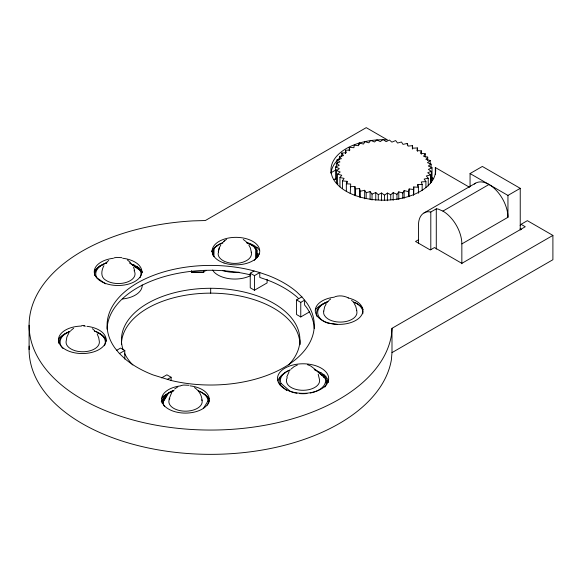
<?xml version="1.0" encoding="UTF-8"?>
<svg xmlns="http://www.w3.org/2000/svg" width="582" height="582" viewBox="0 0 582 582"><rect width="100%" height="100%" fill="white"/><g stroke="black" fill="none" stroke-linecap="round" stroke-linejoin="round"><path stroke-width="0.87" d="M205.402 270.354A1.193 0.975 1 0 1 204.951 270.419L203.773 270.666L203.729 272.449L191.529 272.376L191.558 270.652M212.765 255.069L212.867 249.707L214.307 247.757A23.811 13.75 0 0 1 223.11 242.774M213.914 256.698L214.052 248.878L215.34 247.139A22.611 13.059 0 0 1 222.855 242.701M246.31 242.548A22.611 13.059 0 0 1 254.501 247.372L255.724 249.132L255.549 258.692L254.261 260.43M256.771 258.015L256.917 249.969L255.549 248.005A23.811 13.75 0 0 0 246.921 242.92M256.844 257.702L256.917 249.969L255.724 249.132M29.195 346.094A181.577 104.833 0 0 0 198.804 454.127A181.577 104.833 0 0 0 391.38 359.8L391.992 352.619L552.9 259.718L552.9 235.412L391.992 328.313L391.38 335.494A181.577 104.833 0 0 1 204.733 429.996A181.577 104.833 0 0 1 29.195 328.648A181.577 104.833 0 0 1 192.882 220.891L205.344 220.534L366.238 127.647L387.517 139.935L383.342 139.695A52.387 30.249 0 0 0 330.954 169.944A52.387 30.249 0 0 0 383.342 200.186A52.387 30.249 0 0 0 435.729 169.944L435.321 167.529L469.558 187.295M413.467 195.421L413.744 186.953L418.4 187.295L418.4 193.253M350.24 193.537L350.699 184.043L346.341 183.81L346.341 191.478M349.258 150.782L349.258 147.37L353.921 147.712L354.198 145.202L358.497 145.704L359.13 143.034L363.517 144.06L364.907 141.695L368.879 142.816L370.683 140.349L374.495 141.986L376.91 139.927L380.272 141.593L383.138 139.505L386.106 141.644L389.387 140.029L391.904 142.132L395.636 140.56L397.564 143.048L401.478 141.993L402.991 144.387L407.327 143.434L408.091 146.111L412.376 145.689L412.776 148.206L417.418 147.937L416.959 150.622L421.324 150.854L421.324 154.259M323.774 311.006L324.632 306.838L326.255 303.775M408.528 196.738L408.528 191.631L409.161 188.961L413.467 189.463M218.701 250.209L218.279 251.955L219.29 247.808L220.898 244.782M218.883 249.489L219.29 247.808M169.049 399.099L171.908 392.035M286.744 377.092L289.138 371.585M218.541 252.057L218.134 253.679A16.667 9.625 0 0 0 236.081 263.377A16.667 9.625 0 0 0 251.249 252.21M346.341 183.81L347.076 181.337L342.442 180.9L342.442 188.561M421.324 150.854L420.582 153.328L425.224 153.764L425.224 157.169M103.923 265.69C101.428 270.208 100.264 277.017 105.568 280.08A16.667 9.625 0 0 0 126.665 282.27A16.667 9.625 0 0 0 134.056 270.659M68.756 333.231L66.857 337.058L66.297 340.477A16.667 9.625 0 0 0 69.062 347.665C73.325 350.975 78.883 351.95 84.164 351.732A16.667 9.625 0 0 0 99.318 341.307L98.751 337.866L97.187 333.944M287.304 377.638C285.34 380.344 286.7 384.062 289.108 386.026A16.667 9.625 0 0 0 308.329 389.78A16.667 9.625 0 0 0 319.591 380.031L318.201 374.204M402.751 198.084L402.751 192.969L404.148 190.605L408.528 191.631M162.393 402.169L167.572 393.672L170.024 392.093A23.811 13.75 0 0 1 172.898 390.878M161.92 402.948L163.12 402.075L168.62 393.054L170.81 391.65A22.611 13.059 0 0 1 174.018 390.318M203.344 408.564L207.927 401.049L207.752 399.157A22.611 13.059 0 0 0 198.302 390.784M207.243 405.21L208.654 402.889M342.442 180.9L344.086 178.398L339.946 177.525L339.946 186.887M425.224 153.764L423.572 156.267L427.712 157.14L427.712 160.545M396.975 199.422L396.975 194.315L398.786 191.849L402.751 192.969M520.119 225.467L521.05 224.317L527.365 220.665L552.9 235.412M339.946 177.525L341.772 175.262L337.458 174.149L337.458 184.363M427.712 157.14L425.886 159.403L430.207 160.516L430.207 164.771M286.686 390.471L279.92 384.629L281.041 383.393L280.4 381.537A22.611 13.059 0 0 1 290.382 369.825M106.579 262.358L108.747 260.423M70.728 330.685L73.681 328.197M291.095 369.061L294.092 366.616L297.315 365.052M390.748 199.844L390.748 194.737L393.17 192.678L396.975 194.315M328.663 300.596L330.685 298.981M337.458 174.149L340.179 171.996L336.542 170.541L336.542 183.308L337.997 183.89M430.207 160.516L427.479 162.669L431.117 164.124L431.117 167.529M224.659 240.744L223.415 241.661L226.558 239.348M174.615 389.009L177.852 386.819M384.527 200.266L384.527 195.159L387.394 193.071L390.748 194.737M214.052 248.878L212.867 249.707L212.867 254.079M336.542 170.541L339.335 168.649L335.632 166.932L335.632 179.7M431.117 164.124L428.323 166.016L432.026 167.732L432.026 180.507M167.572 393.672L168.62 393.054M330.896 172.818L336.396 169.653M333.944 179.569L336.294 178.208M116.756 350.277L120.59 348.065L124.803 350.495L124.803 359.072M267.087 279.396L267.087 282.932L254.458 290.222L250.245 287.792L250.245 273.205L254.079 270.994M119.477 353.565L124.803 350.495M250.245 273.205L254.458 275.635L259.776 272.565L259.776 277.425L268.229 280.349A103.589 59.808 0 0 1 296.805 296.849L298.704 298.682M470.06 186.677L470.06 173.552L482.347 166.452L520.235 188.328L520.235 230.014M424.038 212.932L475.603 183.155M418.487 243.247L418.487 225.198A26.787 15.467 60 0 1 427.959 211.717L430.804 212.001L436.282 208.843L438.006 209.011L442.909 211.099A26.787 15.467 60 0 1 461.846 243.909L461.846 263.77M442.909 211.099L489.004 184.487M161.578 377.871L166.896 374.801L171.108 377.231L171.108 380.657M309.675 311.807L300.763 316.957L296.551 314.527L296.551 299.941L301.869 296.871M167.267 379.442L171.108 377.231M296.551 299.941L300.763 302.371L304.597 300.159L304.597 305.019L306.379 307.194A103.589 59.808 0 0 1 314.222 328.401M418.691 239.66L415.541 241.479L430.28 249.984L434.485 247.554L461.846 263.355L525.255 226.747L521.05 224.317M470.06 173.552L507.948 195.421L520.235 188.328M162.931 396.531L167.39 393.956M461.846 243.909L507.948 217.297L507.948 195.421M378.278 199.742L378.278 194.635L381.552 193.02L384.527 195.159M132.711 265.625L134.078 264.963M134.995 267.211L136.37 266.549A1.193 0.749 -55.3 0 1 137.279 267.08L137.279 268.819M137.454 268.477L139.018 267.72M335.632 166.932L339.255 165.273L336.367 163.338L336.367 166.743M432.026 167.732L428.41 169.391L431.298 171.326L431.298 182.399M372.029 200.07L372.029 194.104L375.754 192.533L378.278 194.635M336.367 163.338L339.932 161.941L337.094 159.744L337.094 163.149M431.298 171.326L427.726 172.723L430.564 174.92L430.564 183.439M319.598 373.309L321.082 372.742M321.584 375.026L323.068 374.452A1.193 0.808 -49.2 0 1 324.058 375.041L324.058 377.645M321.57 375.514L323.417 374.946L323.556 376.932M324.247 376.801L325.935 376.147M326 382.541L328.226 381.683L327.397 380.97A0.742 0.429 0 0 1 326.364 380.854M326 383.029L328.226 382.17M136.355 267.043L136.821 267.24M360.331 197.189L360.331 191.231L364.667 190.278L366.18 192.671L370.094 191.616L372.029 194.104M334.977 296.725C339.393 295.234 344.304 295.772 348.392 297.948M337.094 159.744L341.365 158.697L339.422 156.405L343.518 155.605L341.743 153.073L346.363 152.71L345.504 150.221L349.855 150.061L349.258 147.37M430.564 174.92L426.3 175.968L428.243 178.259L428.243 185.92M428.243 178.259L424.14 179.06L425.915 181.591L425.915 187.55M181.14 385.524L183.657 385.051L188.895 385.284M114.123 257.855L116.647 257.397L121.878 257.673M355.289 195.792L355.289 188.975L359.567 188.553L360.331 191.231M425.915 181.591L421.295 181.955L422.161 184.443L422.161 190.401M350.24 186.727L354.889 186.458L355.289 188.975M417.811 186.305L417.811 184.603L422.161 184.443M256.917 253.963L259.594 253.985M258.663 256.036L256.88 256.029L256.88 256.517M81.829 325.564L84.477 325.629M327.411 323.061L337.254 324.414M163.367 396.698L165.892 397.215M161.243 401.733L162.924 402.082M307.442 364.667L310.723 365.976L314.957 369.279M314.309 369.483L316.528 370.487L326 378.656L326.72 380.73A23.811 13.75 0 0 1 324.843 387.066M314.236 369.599L316.528 370.487M354.431 302.516L356.657 303.448A23.811 13.75 0 0 1 363.117 309.508M324.756 321.948L326.749 322.784M431.4 177.415L433.75 178.776M520.177 228.668L521.625 229.512M129.793 263.035L140.749 270.528L141.841 272.551M315.67 370.007L326 378.656M353.681 302.204L353.179 301.869L355.835 302.982A22.611 13.059 0 0 1 362.79 313.807M129.851 262.977L140.749 270.528M105.546 283.827L97.07 277.949L96.095 276.144A22.611 13.059 0 0 1 106.295 262.889M127.429 259.987L130.383 262.482M194.475 387.554C198.782 390.42 201.939 395.302 202.005 400.562M92.371 328.67L94.539 330.612M243.225 239.449L246.324 241.799M281.041 383.393L290.251 391.337L292.979 392.384A22.611 13.059 0 0 0 296.929 393.25M207.927 401.049L209.127 402.118L208.931 400.001A23.811 13.75 0 0 0 198.979 391.184M351.557 300.225L352.59 301.345M212.685 270.084L214.052 272.056A23.811 13.75 0 0 0 250.711 275.533M354.132 303.331L355.726 306.336L356.817 310.468M248.783 244.957L250.398 247.997L251.329 252.159M139.687 269.895L140.662 271.699A22.611 13.059 0 0 1 140.058 277.621M133.554 267.247L134.66 270.572M324.88 377.951L325.52 379.806A22.611 13.059 0 0 1 310.25 393.032M326.24 383.24L326.72 384.622M279.92 384.629L279.2 382.556A23.811 13.75 0 0 1 289.712 370.217M417.811 184.603L418.4 187.295M163.12 402.075L163.295 403.959A22.611 13.059 0 0 0 164.648 406.578M436.282 208.843L436.282 249.111M435.321 167.529L435.321 174.476M430.804 212.001L430.804 249.583M417.418 147.937L417.418 151.349M413.744 186.953L413.744 194.614M412.376 145.689L412.376 149.094M409.161 188.961L409.161 196.629M407.327 143.434L407.327 145.136M404.148 190.605L404.148 198.273M398.786 191.849L398.786 199.517M393.17 192.678L393.17 200.339M391.992 328.313L391.992 352.619M387.394 193.071L387.394 200.732M381.552 193.02L381.552 200.681M375.754 192.533L375.754 200.193M370.094 191.616L370.094 199.277M366.18 192.671L366.18 198.629M364.667 190.278L364.667 198.789M359.567 188.553L359.567 197.065M359.13 143.034L359.13 144.736M354.889 186.458L354.889 194.977M347.076 181.337L347.076 183.039M345.504 150.221L345.504 153.626M341.743 153.073L341.743 156.478M339.422 156.405L339.422 159.81M327.397 380.97L327.397 381.457M327.033 381.93L327.033 382.41M300.763 302.371L300.763 316.957M299.905 339.801L299.905 344.66A89.235 51.514 0 0 0 210.677 293.146A89.235 51.514 0 0 0 121.442 344.66L121.442 339.801M254.458 275.635L254.458 290.222M210.677 288.286L210.677 293.146M203.751 270.761L203.751 271.241L205.184 270.899A1.79 1.462 1 0 0 206.37 270.346M203.729 272.449L203.729 271.961L191.529 271.889L191.529 272.376M29.1 325.222L29.1 349.52M257.069 247.517A14.288 8.25 0 0 1 254.901 248.543M348.182 297.933A23.811 13.75 0 0 1 356.977 319.7A23.811 13.75 0 0 1 318.449 317.51A23.811 13.75 0 0 1 334.424 297.155M315.422 309.842A25.601 14.783 0 0 1 327.004 302.465M277.97 380.541A25.601 14.783 0 0 1 284.976 372.975M317.299 371.134A25.601 14.783 0 0 1 328.554 381.981M211.433 251.664A25.601 14.783 0 0 1 217.835 245.502M246.499 242.49A25.601 14.783 0 0 1 259.587 250.296M161.767 398.554A25.601 14.783 0 0 1 170.373 392.246M171.195 391.919A25.601 14.783 0 0 1 173.349 391.169M203.518 393.752A25.601 14.783 0 0 1 209.069 398.554M190.067 385.859A23.811 13.75 0 0 1 205.22 406.985A23.811 13.75 0 0 1 165.615 406.985A23.811 13.75 0 0 1 180.769 385.859M58.629 339.008A25.601 14.783 0 0 1 70.218 331.624M97.325 332.7A25.601 14.783 0 0 1 105.931 339.008M86.929 326.313A23.811 13.75 0 0 1 101.333 348.051A23.811 13.75 0 0 1 61.161 346.145A23.811 13.75 0 0 1 81.509 326.058M83.837 326.08A23.811 13.75 0 0 1 85.394 326.167M94.415 270.957A25.601 14.783 0 0 1 103.843 264.323M132.289 264.323A25.601 14.783 0 0 1 142.561 272.318M122.707 258.262A23.811 13.75 0 0 1 137.861 279.389A23.811 13.75 0 0 1 98.263 279.389A23.811 13.75 0 0 1 113.417 258.262M331.034 173.109A52.387 30.249 0 0 1 339.779 157.998M107.095 329.237A103.589 59.808 0 0 1 250.318 274.828M99.1 266.345A169.224 97.703 0 0 1 100.621 265.581M105.277 263.362A169.224 97.703 0 0 1 106.862 262.642M123.158 349.855A89.235 51.514 0 0 1 224.637 288.919A89.235 51.514 0 0 1 288.527 364.972M132.82 364.972A89.235 51.514 0 0 1 124.483 353.136M474.279 184.094A26.787 15.467 60 0 1 495.326 189.39A26.787 15.467 60 0 1 507.948 217.297M201.91 399.79A16.667 9.625 0 0 1 184.247 411.154A16.667 9.625 0 0 1 169.799 398.364M162.094 401.26A0.742 0.429 0 0 1 162.123 401.034L163.607 398.605A0.742 0.429 0 0 1 164.975 398.561M58.906 343.424A23.811 13.75 0 0 1 69.054 331.856M94.357 331.129A23.811 13.75 0 0 1 106.295 341.212M94.866 331.136A22.611 13.059 0 0 1 104.447 345.744M62.936 348.48A22.611 13.059 0 0 1 69.745 331.456M317.154 316.673A23.811 13.75 0 0 1 327.819 301.731M356.62 310.526A16.667 9.625 0 0 1 336.432 321.824C331.827 321.126 326.829 319.438 324.32 315.218A16.667 9.625 0 0 1 323.803 311.057M324.065 321.555A22.611 13.059 0 0 1 328.444 301.345M238.991 272.18A23.811 13.75 0 0 1 222.68 270.477M142.168 284.889A23.811 13.75 0 0 1 122.431 298.988M94.582 275.446A23.811 13.75 0 0 1 106.804 262.875M326.655 381.486A0.742 0.429 0 0 1 326.364 381.334M306.976 393.519A22.611 13.059 0 0 1 299.395 393.563M163.607 398.117L162.123 400.547A0.742 0.429 0 0 0 162.574 401.1A0.742 0.429 0 0 0 163.527 400.838L165.012 398.401A0.742 0.429 0 0 0 164.553 397.855A0.742 0.429 0 0 0 163.607 398.117M259.507 272.471L250.318 269.968A103.589 59.808 0 0 0 137.432 282.932A103.589 59.808 0 0 0 114.974 348.101L119.317 353.412L124.548 358.447A103.589 59.808 0 0 0 153.124 374.946L171.035 380.468A103.589 59.808 0 0 0 283.921 367.504A103.589 59.808 0 0 0 306.379 302.334L302.029 297.024L296.805 291.989A103.589 59.808 0 0 0 268.229 275.49L259.507 272.471M290.28 391.366A25.601 14.783 0 0 0 328.677 378.562A25.601 14.783 0 0 0 290.28 365.765A25.601 14.783 0 0 0 290.28 391.366M224.026 262.999A23.811 13.75 0 0 0 259.747 251.089A23.811 13.75 0 0 0 224.026 239.187A23.811 13.75 0 0 0 224.026 262.999"/></g></svg>
